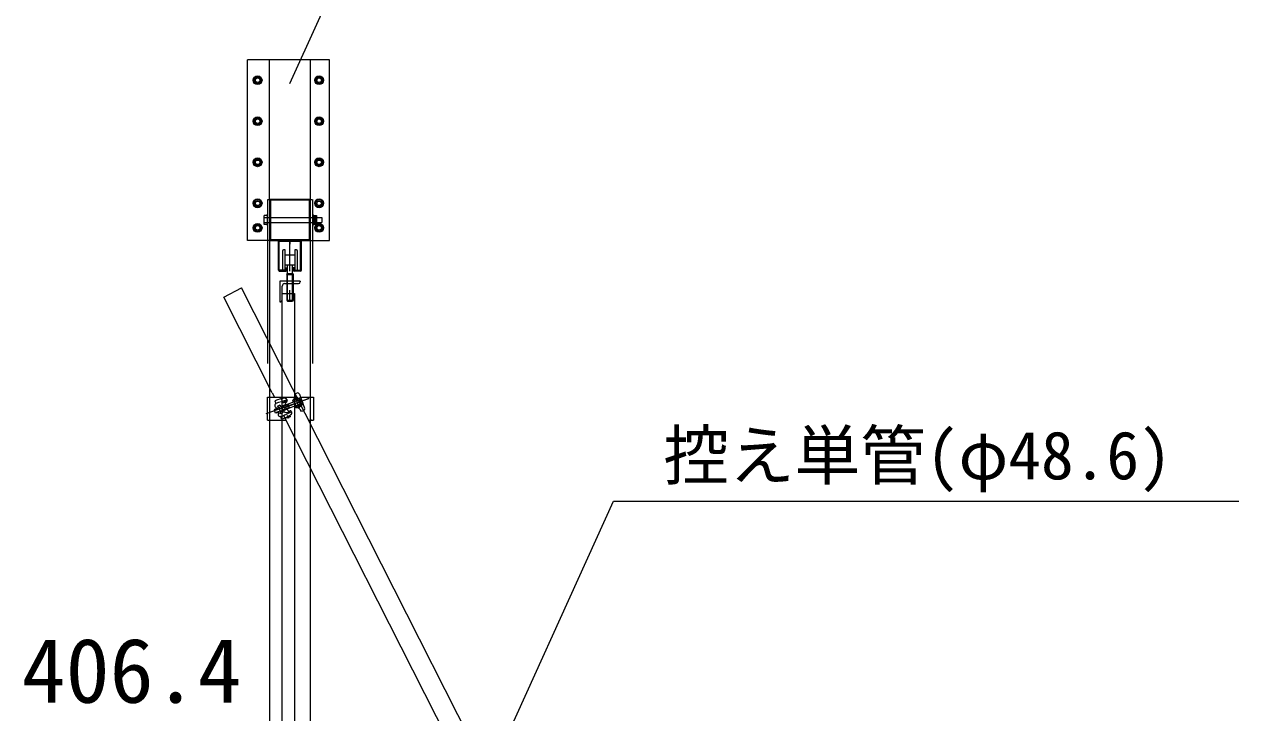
# Model space of a CAD drawing. Units: millimetres, scale not verified. Extents: x -10338 to 10338, y -7128 to 7128.
# Drawn here: x 2291 to 5253, y -864 to 814 of the extents above; entities that cross this region are included whole.
import ezdxf
from ezdxf.enums import TextEntityAlignment as Align

# ---------------------------------------------------------------- set-up
doc = ezdxf.new("R2010")
doc.units = ezdxf.units.MM
doc.header["$LTSCALE"] = 40
doc.linetypes.add('CHAIN2', pattern=[12, 9, -1, 1, -1])
for name, color, linetype, lineweight in [('0-0_0', 7, 'Continuous', 9), ('0-3_CYG-36', 7, 'Continuous', 9), ('0-8_TEXT', 7, 'Continuous', 9), ('0-C_寸法', 7, 'Continuous', 9), ('0-D_中心線', 7, 'CHAIN2', 9)]:
    doc.layers.add(name, color=color, linetype=linetype, lineweight=lineweight)
doc.styles.add('ＭＳ ゴシック', font='')
doc.styles.get('ＭＳ ゴシック').set_extended_font_data('MS Gothic')

msp = doc.modelspace()

# ---------------------------------------------------------------- linework, layer by layer
at = {"layer": '0-0_0'}
for p, q in [((2889.4, 385.36), (2889.4, 727.84)), ((2989.4, 385.36), (2989.4, 727.84)), ((3001.98, 343.34), (3001.98, 326.34)), ((2911.4, 214.36), (2911.4, 285.36)), ((2913.4, 287.36), (2965.4, 287.36)), ((2913.4, 214.36), (2913.4, 285.36)), ((2913.4, 285.36), (2965.4, 285.36)), ((2939.4, 289.36), (2939.4, 278.19)), ((2965.4, 214.36), (2965.4, 285.36)), ((2967.4, 214.36), (2967.4, 285.36)), ((2920.9, 261.36), (2920.9, 217.36)), ((2927.7, 264.36), (2923.9, 264.36)), ((2927.9, 214.36), (2927.9, 264.36)), ((2927.9, 252.36), (2950.9, 252.36)), ((2957.9, 217.36), (2957.9, 261.36)), ((2929.4, 214.36), (2913.4, 214.36)), ((2913.4, 212.36), (2929.4, 212.36)), ((2927.9, 227.36), (2950.9, 227.36)), ((2929.4, 220.36), (2931.4, 220.36)), ((2929.4, 214.36), (2929.4, 220.36)), ((2931.4, 220.36), (2931.4, 214.36)), ((2933.15, 206.36), (2933.15, 227.36)), ((2945.65, 206.36), (2945.65, 227.36)), ((2947.4, 220.36), (2947.4, 214.36)), ((2949.4, 220.36), (2947.4, 220.36)), ((2949.4, 214.36), (2949.4, 220.36)), ((2949.4, 214.36), (2965.4, 214.36)), ((2965.4, 212.36), (2949.4, 212.36)), ((2964.4, 187.86), (2914.4, 187.86)), ((2931.4, 204.56), (2933.2, 206.36)), ((2931.4, 204.56), (2947.4, 204.56)), ((2931.4, 204.56), (2931.4, 141.36)), ((2933.2, 206.36), (2945.6, 206.36)), ((2933.4, 139.36), (2933.4, 206.36)), ((2945.4, 139.36), (2945.4, 206.36)), ((2945.6, 206.36), (2947.4, 204.56)), ((2931.4, 141.36), (2933.4, 139.36)), ((2931.4, 141.36), (2947.4, 141.36)), ((2933.4, 139.36), (2945.4, 139.36)), ((2947.4, 141.36), (2945.4, 139.36))]:
    msp.add_line(p, q, dxfattribs=at)
at = {"layer": '0-0_0', "linetype": 'CHAIN2'}
for p, q in [((2939.4, 212.36), (2939.4, 287.36)), ((2939.4, 141.36), (2939.4, 166.36))]:
    msp.add_line(p, q, dxfattribs=at)
at = {"layer": '0-0_0'}
for points in [[(2954.9, 264.36), (2950.9, 264.36), (2950.9, 214.36)], [(2947.4, 204.56), (2947.4, 141.36), (2947.4, 149.76)]]:
    msp.add_lwpolyline(points, dxfattribs=at)
for centre, radius, start, end in [((2913.4, 285.36), 2, 90, 180), ((2965.4, 285.36), 2, 0, 90), ((2923.9, 261.36), 3, 90, 180), ((2954.9, 261.36), 3, 0, 90), ((2913.4, 214.36), 2, 180, 270), ((2923.9, 217.36), 3, 180, 270), ((2929.4, 214.36), 2, 270, 0), ((2949.4, 214.36), 2, 180, 270), ((2954.9, 217.36), 3, 270, 0), ((2965.4, 214.36), 2, 270, 0)]:
    msp.add_arc(centre, radius, start, end, dxfattribs=at)
at = {"layer": '0-3_CYG-36'}
for p, q in [((2835.4, 287.34), (2835.4, 727.84)), ((2855.2, 686.84), (2850.01, 677.84)), ((2865.6, 686.84), (2855.2, 686.84)), ((2870.79, 677.84), (2865.6, 686.84)), ((3005.2, 686.84), (3000.01, 677.84)), ((3015.6, 686.84), (3005.2, 686.84)), ((3020.79, 677.84), (3015.6, 686.84)), ((2850.01, 677.84), (2855.2, 668.84)), ((2855.2, 668.84), (2865.6, 668.84)), ((2865.6, 668.84), (2870.79, 677.84)), ((3000.01, 677.84), (3005.2, 668.84)), ((3005.2, 668.84), (3015.6, 668.84)), ((3015.6, 668.84), (3020.79, 677.84)), ((2855.2, 586.84), (2850.01, 577.84)), ((2850.01, 577.84), (2855.2, 568.84)), ((2865.6, 586.84), (2855.2, 586.84)), ((2855.2, 568.84), (2865.6, 568.84)), ((2870.79, 577.84), (2865.6, 586.84)), ((2865.6, 568.84), (2870.79, 577.84)), ((3005.2, 586.84), (3000.01, 577.84)), ((3000.01, 577.84), (3005.2, 568.84)), ((3015.6, 586.84), (3005.2, 586.84)), ((3005.2, 568.84), (3015.6, 568.84)), ((3020.79, 577.84), (3015.6, 586.84)), ((3015.6, 568.84), (3020.79, 577.84)), ((2855.2, 486.84), (2850.01, 477.84)), ((2850.01, 477.84), (2855.2, 468.84)), ((2865.6, 486.84), (2855.2, 486.84)), ((2870.79, 477.84), (2865.6, 486.84)), ((2865.6, 468.84), (2870.79, 477.84)), ((3005.2, 486.84), (3000.01, 477.84)), ((3000.01, 477.84), (3005.2, 468.84)), ((3015.6, 486.84), (3005.2, 486.84)), ((3020.79, 477.84), (3015.6, 486.84)), ((3015.6, 468.84), (3020.79, 477.84)), ((2855.2, 468.84), (2865.6, 468.84)), ((3005.2, 468.84), (3015.6, 468.84)), ((2855.2, 386.84), (2850.01, 377.84)), ((2865.6, 386.84), (2855.2, 386.84)), ((2870.79, 377.84), (2865.6, 386.84)), ((2889.4, 385.36), (2889.4, 289.36)), ((2889.4, 385.34), (2889.4, 289.34)), ((2987.4, 387.36), (2891.4, 387.36)), ((2987.4, 387.34), (2891.4, 387.34)), ((2987.4, 387.36), (2993.22, 387.34)), ((2989.4, 289.36), (2989.4, 385.36)), ((2989.4, 289.34), (2989.4, 385.34)), ((2989.48, -4013.13), (2989.48, 386.87)), ((2993.98, 386.87), (2993.98, -13.13)), ((3005.2, 386.84), (3000.01, 377.84)), ((3015.6, 386.84), (3005.2, 386.84)), ((3020.79, 377.84), (3015.6, 386.84)), ((2850.01, 377.84), (2855.2, 368.84)), ((2855.2, 368.84), (2865.6, 368.84)), ((2865.6, 368.84), (2870.79, 377.84)), ((3000.01, 377.84), (3005.2, 368.84)), ((3005.2, 368.84), (3015.6, 368.84)), ((3015.6, 368.84), (3020.79, 377.84)), ((2855.2, 326.84), (2850.01, 317.84)), ((2865.6, 326.84), (2855.2, 326.84)), ((2870.79, 317.84), (2865.6, 326.84)), ((2883.72, 348.34), (2876.72, 348.34)), ((2876.72, 343.34), (3017.22, 343.34)), ((2876.72, 331.34), (3017.22, 331.34)), ((2994.98, 348.34), (3003.98, 348.34)), ((3003.98, 326.34), (2994.98, 326.34)), ((2996.98, 348.34), (2996.98, 326.34)), ((2999.98, 326.34), (2999.98, 348.34)), ((3001.98, 343.34), (3001.98, 348.34)), ((3003.98, 348.34), (3003.98, 326.34)), ((3020.79, 317.84), (3015.6, 326.84)), ((3017.22, 343.34), (3017.22, 331.34)), ((2850.01, 317.84), (2855.2, 308.84)), ((2855.2, 308.84), (2865.6, 308.84)), ((2865.6, 308.84), (2870.79, 317.84)), ((2994.48, 322.34), (2993.48, 322.34)), ((2891.4, 287.36), (2987.4, 287.36)), ((2891.4, 287.34), (2987.4, 287.34)), ((2777.97, 149.03), (2820.82, 171.99)), ((2896.26, -84.12), (2777.97, 149.03)), ((4986.14, -4096.09), (2820.82, 171.99)), ((2896.26, -84.12), (2901.72, -94.9)), ((2951.25, -86.64), (2955.94, -84.9)), ((2962.37, -87.83), (2974.98, -121.55)), ((2884.56, -150.9), (2884.56, -94.9)), ((2884.56, -94.9), (2951.25, -94.9)), ((2902.47, -104.08), (2904.78, -110.27)), ((2908.58, -116.49), (2908.04, -118.51)), ((2908.58, -116.49), (2915.44, -113.9)), ((2918.57, -118.08), (2912.87, -120.19)), ((2919.56, -101.82), (2917.07, -95.16)), ((2919.88, -116.52), (2919.54, -115.59)), ((2962.52, -101.64), (2919.66, -117.67)), ((2929.11, -113.08), (2919.88, -116.52)), ((2935.49, -112.82), (2920.15, -118.56)), ((2922.12, -108.35), (2927.84, -104.98)), ((2966.02, -111.02), (2923.1, -127.07)), ((2926.98, -107.4), (2929.11, -113.08)), ((2927.46, -108.68), (2930.86, -106.68)), ((2927.84, -104.98), (2931.24, -102.98)), ((2931.99, -100.25), (2932.1, -100.55)), ((2932.1, -100.55), (2932.58, -101.84)), ((2934.35, -112.18), (2935.45, -112.84)), ((2946.44, -102.32), (2961.72, -97.47)), ((2947.41, -105.37), (2946.44, -102.32)), ((2947.41, -105.37), (2962.68, -100.52)), ((2966.89, -111.76), (2952.17, -118.12)), ((2953.44, -121.06), (2952.17, -118.12)), ((2962.74, -121.66), (2952.54, -94.36)), ((2953.34, -105.08), (2952.81, -103.66)), ((2953.34, -105.08), (2952.81, -103.66)), ((2968.16, -114.7), (2953.44, -121.06)), ((2957.38, -115.87), (2956.84, -114.45)), ((2957.38, -115.87), (2956.84, -114.45)), ((2957.27, -98.46), (2957.41, -98.84)), ((2958.96, -102.98), (2958.53, -101.84)), ((2958.96, -102.98), (2958.53, -101.84)), ((2962.89, -113.49), (2962.46, -112.35)), ((2962.89, -113.49), (2962.46, -112.35)), ((2966.02, -111.02), (2962.52, -101.64)), ((2967.43, -110.5), (2963.92, -101.12)), ((2964.15, -116.87), (2964.01, -116.49)), ((2965.01, -94.9), (2996.56, -94.9)), ((2966.92, -100), (2970.43, -109.38)), ((2996.56, -94.9), (2996.56, -150.9)), ((2901.29, -124.54), (2900.86, -126.14)), ((2900.86, -126.14), (2903.41, -132.99)), ((2909.13, -121.61), (2901.29, -124.54)), ((2910.22, -122.27), (2902.54, -125.14)), ((2904.79, -133.91), (2903.41, -132.99)), ((2912.64, -130.98), (2904.79, -133.91)), ((2913.02, -129.77), (2905.34, -132.64)), ((2915.58, -135.22), (2913.83, -134.02)), ((2922.45, -132.64), (2915.57, -135.21)), ((2922.11, -127.4), (2916.37, -129.56)), ((2919.1, -148.58), (2916.79, -142.39)), ((2938.25, -120.33), (2922.9, -126.07)), ((2933.31, -124.32), (2924.08, -127.76)), ((2924.08, -127.76), (2924.44, -128.7)), ((4942.87, -4118.22), (2924.74, -140.27)), ((2930.51, -145.38), (2930.08, -144.22)), ((2931.14, -132.46), (2937.67, -131.25)), ((2935.43, -129.99), (2933.31, -124.32)), ((2936.5, -147.14), (2933.53, -139.18)), ((2934.95, -128.7), (2938.83, -127.98)), ((2937.67, -131.25), (2941.55, -130.53)), ((2937.85, -121.55), (2938.25, -120.33)), ((2943.79, -131.8), (2943.31, -130.52)), ((2943.9, -132.1), (2943.79, -131.8)), ((2958.53, -118.97), (2958.5, -118.87)), ((2972.04, -127.98), (2967.36, -129.73)), ((2884.56, -150.9), (2930.13, -150.9)), ((2984.63, -150.9), (2996.56, -150.9)), ((2990.64, -149.46), (2990.64, -150.9))]:
    msp.add_line(p, q, dxfattribs=at)
at = {"layer": '0-3_CYG-36', "linetype": 'CHAIN2'}
for p, q in [((2984.6, -98.73), (2880.67, -135.14)), ((2985.56, -98.35), (2924.46, -121.41))]:
    msp.add_line(p, q, dxfattribs=at)
at = {"layer": '0-3_CYG-36'}
for points in [[(3035.4, 287.34), (3035.4, 727.84), (2835.4, 727.84)], [(2884.98, -13.13), (2884.98, 386.87), (2889.48, 386.87)], [(2889.12, 387.34), (2889.12, 218.84), (2889.62, 63.34)], [(2883.72, 326.34), (2876.72, 326.34), (2876.72, 348.34)], [(2993.98, 351.34), (2994.98, 351.34), (2994.98, 322.34)], [(3005.2, 308.84), (3015.6, 308.84), (3020.79, 317.84)], [(2917.75, -99.17), (2923.15, -97.15), (2921.86, -96.56), (2914.37, -99.37), (2913.74, -100.14)], [(2933.86, -142.26), (2938.56, -140.5), (2939.52, -140.94), (2939.88, -141.88), (2939.44, -142.84), (2931.47, -145.82), (2930.51, -145.38)]]:
    msp.add_lwpolyline(points, dxfattribs=at)
for points in [[(2987.1, 385.06), (2891.7, 385.06), (2891.7, 289.66), (2987.1, 289.66)], [(2987.1, 385.04), (2891.7, 385.04), (2891.7, 289.64), (2987.1, 289.64)], [(2883.72, 323.34), (2884.72, 323.34), (2884.72, 351.34), (2883.72, 351.34)], [(2949.16, -99.62), (2949.52, -100.56), (2950.48, -101), (2958.44, -98.02), (2958.88, -97.06), (2958.53, -96.12), (2957.57, -95.68), (2949.6, -98.66)], [(2956.75, -119.9), (2956.66, -119.67), (2966.03, -116.16), (2966.12, -116.4), (2965.68, -117.36), (2957.71, -120.34)]]:
    msp.add_lwpolyline(points, close=True, dxfattribs=at)
for centre, radius in [((2860.4, 677.84), 10.75), ((2860.4, 677.84), 9), ((2860.4, 677.84), 6), ((2860.4, 677.84), 5.5), ((3010.4, 677.84), 10.75), ((3010.4, 677.84), 9), ((3010.4, 677.84), 6), ((3010.4, 677.84), 5.5), ((2860.4, 577.84), 10.75), ((2860.4, 577.84), 9), ((2860.4, 577.84), 6), ((2860.4, 577.84), 5.5), ((3010.4, 577.84), 10.75), ((3010.4, 577.84), 9), ((3010.4, 577.84), 6), ((3010.4, 577.84), 5.5), ((2860.4, 477.84), 10.75), ((2860.4, 477.84), 9), ((2860.4, 477.84), 6), ((2860.4, 477.84), 5.5), ((3010.4, 477.84), 10.75), ((3010.4, 477.84), 9), ((3010.4, 477.84), 6), ((3010.4, 477.84), 5.5), ((2860.4, 377.84), 10.75), ((2860.4, 377.84), 9), ((3010.4, 377.84), 10.75), ((3010.4, 377.84), 9), ((2860.4, 377.84), 6), ((2860.4, 377.84), 5.5), ((3010.4, 377.84), 6), ((3010.4, 377.84), 5.5), ((2860.4, 317.84), 10.75), ((2860.4, 317.84), 9), ((3010.4, 317.84), 10.75), ((3010.4, 317.84), 9), ((2860.4, 317.84), 6), ((2860.4, 317.84), 5.5), ((3010.4, 317.84), 6), ((3010.4, 317.84), 5.5)]:
    msp.add_circle(centre, radius, dxfattribs=at)
for centre, radius, start, end in [((2891.4, 385.36), 2, 90, 180), ((2891.4, 385.34), 2, 90, 180), ((2987.4, 385.36), 2, 0, 90), ((2987.4, 385.34), 2, 0, 90), ((2891.4, 289.36), 2, 180, 270), ((2891.4, 289.34), 2, 180, 270), ((2987.4, 289.36), 2, 270, 0), ((2987.4, 289.34), 2, 270, 0), ((2939.76, -91.69), 12.56, 302.157, 23.706), ((2957.69, -89.58), 5, 20.5, 110.5), ((2907.96, -115.31), 5.57, 126.872, 199.888), ((2934.65, -177.98), 80.6, 94.923, 113.534), ((2909.06, -114.39), 6.94, 203.878, 261.687), ((2904.31, -110.44), 0.5, 306.872, 20.5), ((3194.84, -1011.46), 946.72, 106.112, 107.841), ((2917.59, -110.54), 10.8, 213.389, 243.874), ((2920.76, -111.3), 7.12, 205.152, 252.111), ((2928.76, -119.54), 10.3, 171.863, 229.739), ((2895.26, -131.96), 28.24, 6.912, 34.075), ((2925.16, -113.52), 6, 120.483, 200.222), ((2928.86, -106.7), 2, 120.483, 200.5), ((2928.24, -101.65), 4, 20.5, 101.089), ((2928.84, -103.24), 4, 300.483, 20.5), ((2930.23, -101.25), 2, 300.483, 20.5), ((2910.04, -126.44), 28.24, 9.965, 30.38), ((2910.62, -126.22), 28.24, 12.032, 28.317), ((2942.5, -114.48), 10.25, 351.271, 49.729), ((2962.99, -101.47), 4.2, 20.5, 107.638), ((2962.99, -101.47), 1, 20.5, 107.638), ((2966.29, -97.65), 1, 110.5, 200.5), ((2966.49, -110.84), 1, 293.362, 20.5), ((2966.49, -110.84), 4.2, 293.362, 20.5), ((2972.6, -114.51), 1, 200.5, 290.5), ((2917.32, -136.47), 6.94, 139.313, 197.122), ((2915.88, -136.5), 5.57, 201.112, 274.128), ((2927.96, -119.89), 15.09, 181.149, 219.851), ((2923.78, -133.49), 8.38, 152.038, 191.934), ((2916.32, -142.56), 0.5, 20.5, 94.128), ((2823.56, 87.4), 247.98, 292.084, 298.514), ((2894.92, -71.69), 80.6, 287.466, 306.077), ((2926.43, -130.9), 5.56, 141.037, 202.934), ((2930.04, -126.56), 6, 200.778, 280.517), ((2937.3, -129.29), 2, 200.5, 280.517), ((2939.56, -131.92), 4, 20.5, 100.517), ((2941.91, -132.5), 2, 20.5, 100.517), ((2940.15, -133.5), 4, 299.911, 20.5), ((2955.37, -133.46), 12.56, 17.294, 98.843), ((2970.3, -123.3), 5, 290.5, 20.5)]:
    msp.add_arc(centre, radius, start, end, dxfattribs=at)
at = {"layer": '0-8_TEXT'}
for points in [[(2939.27, 670.03), (3148.44, 1131.24), (3943.91, 1131.24)], [(3407.6, -1056.86), (3728.84, -348.54), (5253.39, -348.54)]]:
    msp.add_lwpolyline(points, dxfattribs=at)
at = {"layer": '0-C_寸法'}
for p, q in [((2914.4, 187.86), (2914.4, 137.86)), ((2926.9, 181.86), (2959.9, 181.86)), ((2964.4, 187.86), (2964.4, 186.36)), ((2920.4, 142.36), (2920.4, 175.36)), ((2920.4, -4076.84), (2920.4, 157.86)), ((2914.4, 137.86), (2915.9, 137.86)), ((2889.62, 63.34), (2889.62, -4013.13))]:
    msp.add_line(p, q, dxfattribs=at)
msp.add_lwpolyline([(2920.4, 137.86), (2920.4, 157.86), (2950.4, 157.86), (2950.4, -4076.84)], dxfattribs=at)
for centre, radius, start, end in [((2926.9, 175.36), 6.5, 90, 180), ((2959.9, 186.36), 4.5, 270, 0), ((2915.9, 142.36), 4.5, 270, 0)]:
    msp.add_arc(centre, radius, start, end, dxfattribs=at)
at = {"layer": '0-D_中心線'}
for p, q in [((2889.4, 287.34), (2835.4, 287.34)), ((2985.4, 287.34), (3035.4, 287.34))]:
    msp.add_line(p, q, dxfattribs=at)

# ---------------------------------------------------------------- texts
at = {"layer": '0-8_TEXT', "style": 'ＭＳ ゴシック'}
msp.add_text('控え単管(φ48.6)', height=117.3, dxfattribs=at).set_placement((3850.23, -330.38), align=Align.BOTTOM_LEFT)
at = {"layer": '0-C_寸法', "style": 'ＭＳ ゴシック'}
msp.add_text('406.4', height=157.7, dxfattribs=at).set_placement((2284.91, -887.28), align=Align.BOTTOM_LEFT)

doc.saveas('drawing.dxf')
